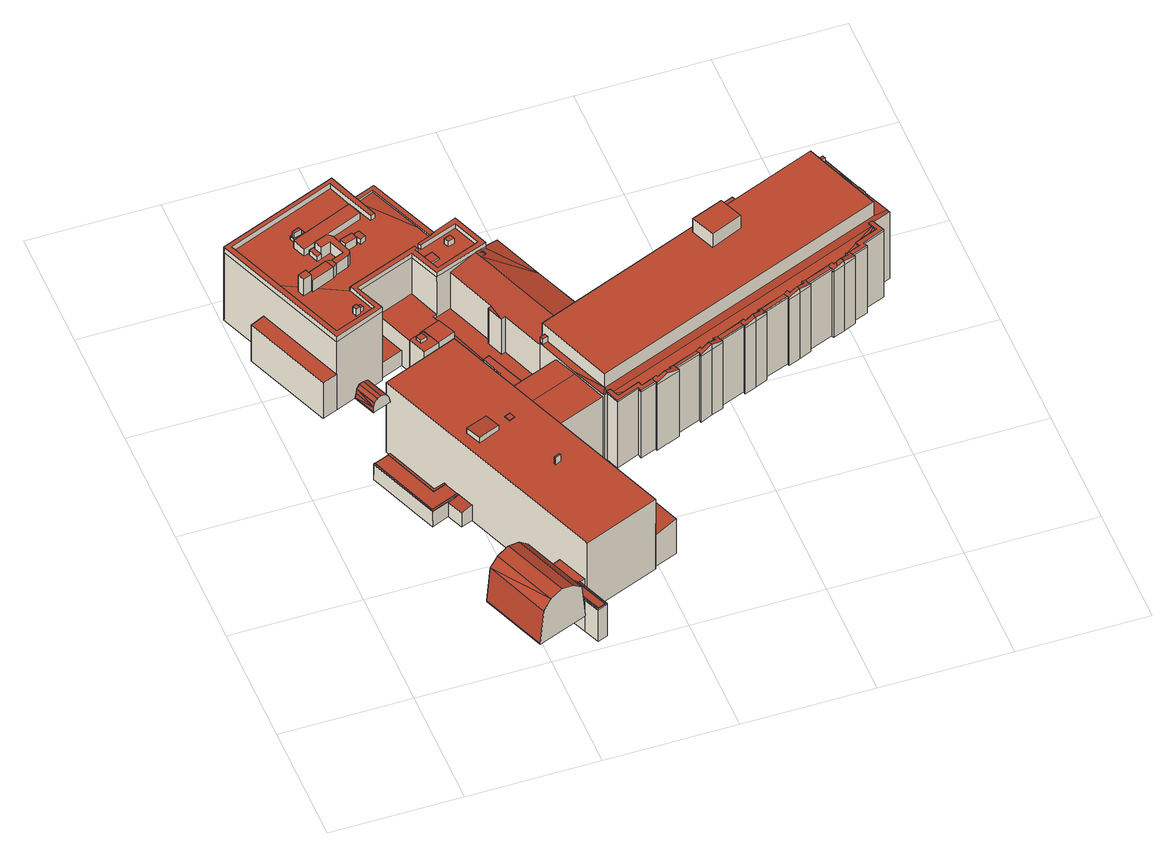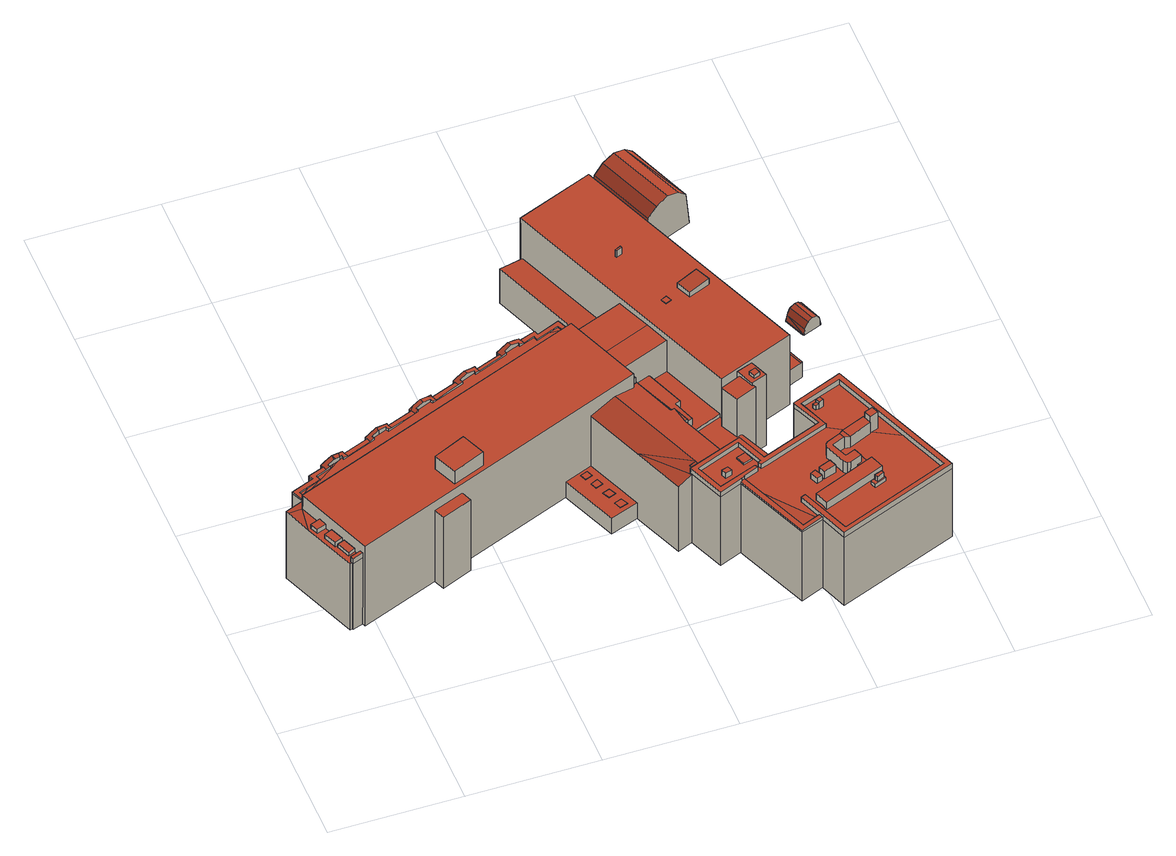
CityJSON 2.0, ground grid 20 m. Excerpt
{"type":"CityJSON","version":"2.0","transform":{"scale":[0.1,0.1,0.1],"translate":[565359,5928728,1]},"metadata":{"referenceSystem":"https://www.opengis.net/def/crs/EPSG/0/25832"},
"CityObjects":{
"building1":{"type":"Building","attributes":{"Grundfläche 2D":"2609.119607","Grundhöhe NN":"1.651"},"children":["building1-1","building1-2","building1-3","building1-4","building1-5","building1-6","building1-7","building1-8","building1-9","building1-10","building1-11","building1-12","building1-13","building1-14","building1-15","building1-16","building1-17","building1-18","building1-19","building1-20","building1-21","building1-22","building1-23","building1-24","building1-25","building1-26","building1-27","building1-28","building1-29","building1-30","building1-31","building1-32"],"geometry":[{"type":"Solid","lod":"3","boundaries":[[[[0,1,2,3]],[[4,5,6,7,8,9,10,11,12,13,14,15,16,17,18,19,20,21,22,23,24,25,26,27,28,29,30,31,32,33,34,35,36]],[[37,38,39,40,41,42,43,44]],[[45,46,47,48,49,50,51,52,53,54,55,56,57]],[[58,59,60,61,56,55,62,63,64]],[[65,59,58]],[[65,66,67,59]],[[68,69,70,71,72,67,66]],[[70,73,74,71]],[[75,76,77,74,73,78,79,80]],[[81,75,80,82,83,84,85,86]],[[84,87,88,85]],[[89,90,88,87,91,92,93]],[[94,95,96,97,98,89,93]],[[96,99,100,97]],[[101,102,103,100,99,104,105,106]],[[107,101,106,108,109,110,111,112]],[[110,113,114,111]],[[115,116,117,114,113,118,119,120]],[[121,122,123,115,120,124,125,126,127]],[[128,129,130,127,126,131,132,133,134,135,136,137,138,139,140]],[[141,98,97]],[[142,88,90]],[[143,144,145,146]],[[147,148,149,143]],[[149,150,151,144,143]],[[152,153,154,155,156,157,158,159,160,161,162,145,144,151]],[[163,155,154]],[[164,165,166,167,168,169,170,171,172,173,174,175,176,177]],[[178,179,180,181]],[[182,183,184,185]],[[186,187,188,189,190,191]],[[192,193,194,195,196,197]],[[198,199,200,201,202,203,204]],[[205,206,207,208,209,210,211,212,213,214,215,216,217,218,202,201,200,199,219,220,221,222,223,224,225,226,227,228,229],[230,231,232,233,234,235,236,237]],[[208,238,209]],[[239,240,241,242,243,244,245,246,247,248,249]],[[250,248,247]],[[251,252,253]],[[252,254,255,256,253]],[[257,250,247,253,256,258,259,260,261,262,263,264]],[[251,253,265,161,266,267,268,269]],[[270,254,252]],[[271,272,273]],[[261,260,272,271,274,275,276,277,278,279,280,281,282,283,284,285,286,287,288,289,290,291,292,293,294,295,296,297,298,299,300,301]],[[302,303,304]],[[301,300,305,306]],[[299,298,307,308,309,310]],[[302,308,307,303]],[[306,305,311]],[[312,313,314,315,316,317,318]],[[319,320,321,322],[323,324,325,326]],[[327,328,329,330,331,332]],[[328,333,334,329]],[[335,330,329]],[[336,337,338,339,340,341,342,343,344,345]],[[346,347,348,349]],[[348,350,351,349]],[[352,353,354,177,355]],[[356,357,358,359]],[[360,361,362,363]],[[364,365,366,367,368,369,370,371,372,373,374]],[[375,376,377,378,379,380,381]],[[382,383,384,385,386]],[[387,388,389,390,391,392,393,394,395,396,397,398,399]],[[400,401,402,403]],[[230,0,3,232,231]],[[236,1,0,230,237]],[[1,236,235,234,2]],[[232,3,2,234,233]],[[205,229,228,8,7,6]],[[228,227,9,8]],[[10,9,227,226]],[[226,225,11,10]],[[225,224,12,11]],[[224,223,13,12]],[[223,222,221,15,14,13]],[[15,221,220,219,199,16]],[[199,198,204,18,17,16]],[[204,203,19,18]],[[203,202,218,217,20,19]],[[21,20,217,216]],[[216,215,214,213,22,21]],[[211,23,22,213,212]],[[404,24,23,211,210,40,39,405]],[[404,406,25,24]],[[406,407,26,25]],[[407,408,27,26]],[[408,409,410,411,30,29,28,27]],[[412,31,30,411]],[[412,413,32,31]],[[414,33,32,413,152,151,150]],[[415,34,33,414]],[[34,415,416,37,44,35]],[[44,43,36,35]],[[43,42,207,206,5,4,36]],[[206,205,6,5]],[[209,238,41,40,210]],[[238,208,207,42,41]],[[38,37,416,417]],[[405,39,38,417]],[[263,262,50,49]],[[50,262,261,301,306,311,51]],[[300,299,52,51,311,305]],[[53,52,299,310]],[[310,309,54,53]],[[54,309,308,62,55]],[[308,302,304,64,63,62]],[[307,298,66,65,58,64,304,303]],[[68,66,298,297]],[[297,296,69,68]],[[70,69,296,295,78,73]],[[79,78,295,294]],[[294,293,80,79]],[[293,292,82,80]],[[83,82,292,291]],[[84,83,291,290,91,87]],[[290,289,92,91]],[[289,288,287,94,93,92]],[[95,94,287,286]],[[104,99,96,95,286,285]],[[105,104,285,284]],[[284,283,282,108,106,105]],[[109,108,282,281]],[[118,113,110,109,281,280]],[[280,279,119,118]],[[277,124,120,119,279,278]],[[125,124,277,276]],[[125,276,275,131,126]],[[275,274,132,131]],[[274,271,273,133,132]],[[273,272,260,259,136,135,134,133]],[[259,258,256,255,138,137,136]],[[255,254,418,419,420,128,140,139,138]],[[128,420,421,422,129]],[[422,423,130,129]],[[424,127,130,423]],[[424,425,121,127]],[[425,426,427,428,117,116,115,123,122,121]],[[428,429,114,117]],[[429,430,111,114]],[[430,431,112,111]],[[431,432,101,107,112]],[[432,433,103,102,101]],[[433,434,100,103]],[[434,435,97,100]],[[435,436,141,97]],[[141,436,437,89,98]],[[437,438,142,90,89]],[[438,439,88,142]],[[439,440,85,88]],[[440,441,86,85]],[[441,442,75,81,86]],[[75,442,443,77,76]],[[443,444,74,77]],[[444,445,71,74]],[[445,446,72,71]],[[446,447,59,67,72]],[[447,448,61,60,59]],[[448,449,56,61]],[[450,57,56,449]],[[450,451,452,46,45,57]],[[452,453,47,46]],[[453,454,264,263,49,48,47]],[[326,325,183,182]],[[325,324,184,183]],[[185,184,324,323]],[[323,326,182,185]],[[339,338,190,189]],[[338,337,191,190]],[[337,336,186,191]],[[188,187,341,340]],[[340,339,189,188]],[[176,175,455,456]],[[177,176,456,457,355]],[[168,167,458,459]],[[169,168,459,460]],[[461,462,463,455,175,174,173,172,171,170,169,460,464]],[[327,332,465,466]],[[328,327,466,467]],[[333,328,467,468]],[[329,334,469,470,471,472]],[[473,335,329,472,471,470,474,475]],[[476,330,335,473,475,474,477,478]],[[331,479,480,481,465,332]],[[479,331,330,476,478,477,481,480]],[[479,331,479,480,481,480]],[[342,341,187,186,336,345,347,346,388,387]],[[482,351,350,363,362,483]],[[193,192,484,485]],[[360,363,350,348,347,345,344,374,373,194,193,485,486]],[[194,373,487,488,195]],[[167,166,165,164,354,353,489,469,334,333,468,490,484,192,197,196,195,488,458]],[[164,177,354]],[[352,355,457,491]],[[353,352,491,489]],[[359,358,492,493]],[[356,359,493,494]],[[357,356,494,495]],[[361,360,486,496]],[[362,361,496,483]],[[407,357,495,497,408]],[[384,411,410,409,408,497,498,386,385]],[[368,367,412,411,384,383]],[[412,367,366,413]],[[395,153,152,413,366,396]],[[149,414,150]],[[499,415,414,149,148,500]],[[416,415,499,501]],[[417,416,501,502]],[[405,417,502,503]],[[404,405,503,504]],[[406,404,504,505]],[[357,407,406,505,492,358]],[[161,160,266]],[[266,160,159,267]],[[267,159,158,268]],[[388,346,349,351,482,506,270,252,251,269,268,158,389]],[[254,270,506,507]],[[508,420,419,418,254,507,509]],[[422,421,420,508,510]],[[511,423,422,510]],[[424,423,511,512]],[[425,424,512,513]],[[514,515,428,427,426,425,513,516]],[[429,428,515,517]],[[430,429,517,518]],[[431,430,518,519]],[[432,431,519,520]],[[433,432,520,521]],[[434,433,521,522]],[[435,434,522,523]],[[436,435,523,524]],[[437,436,524,525]],[[438,437,525,526]],[[439,438,526,527]],[[440,439,527,528]],[[441,440,528,529]],[[442,441,529,530]],[[443,442,530,531]],[[444,443,531,532]],[[445,444,532,533]],[[446,445,533,534]],[[447,446,534,535]],[[448,447,535,536]],[[449,448,536,537]],[[450,449,537,538]],[[539,452,451,450,538,540]],[[453,452,539,541]],[[264,454,453,541,542]],[[257,264,542,543]],[[249,248,250,257,543,544]],[[239,249,544,545]],[[240,239,545,546]],[[241,240,546,547]],[[548,147,143,146,178,181,549]],[[148,147,548,500]],[[153,395,394,154]],[[154,394,393,163]],[[163,393,392,155]],[[155,392,391,156]],[[157,156,391,390]],[[389,158,157,390]],[[550,369,368,383,382,551]],[[373,372,552,487]],[[364,398,397,365]],[[365,397,396,366]],[[371,377,376,553,552,372]],[[377,371,370,378]],[[554,379,378,370,369,550]],[[380,379,554,555]],[[556,318,317,316,557,558]],[[312,318,556,559]],[[375,381,314,313,312,559,553,376]],[[557,316,315,314,381,380,555]],[[180,179,560,561]],[[181,180,561,549]],[[265,253,320,319,162,161]],[[320,253,247,321]],[[245,244,243,242,241,547,562,322,321,247,246]],[[400,403,563,560,179,178,146,145,162,319,322,562,564]],[[382,386,498,551]],[[342,387,399,343]],[[364,374,344,343,399,398]],[[401,400,564,565]],[[402,401,565,566]],[[403,402,566,563]],[[537,536,535,534,533,532,531,530,529,528,527,526,525,524,523,522,521,520,519,518,517,515,514,516,513,512,511,510,508,509,507,506,482,483,496,486,485,484,490,468,467,466,465,481,477,474,470,469,489,491,457,456,455,463,462,461,464,460,459,458,488,487,552,553,559,556,558,557,555,554,550,551,498,497,495,494,493,492,505,504,503,502,501,499,500,548,549,561,560,563,566,565,564,562,547,546,545,544,543,542,541,539,540,538]]]],"semantics":{"surfaces":[{"type":"RoofSurface"},{"type":"WallSurface"},{"type":"GroundSurface"}],"values":[[0,0,0,0,0,0,0,0,0,0,0,0,0,0,0,0,0,0,0,0,0,0,0,0,0,0,0,0,0,0,0,0,0,0,0,0,0,0,0,0,0,0,0,0,0,0,0,0,0,0,0,0,0,0,0,0,0,0,0,0,0,0,0,0,0,0,1,1,1,1,1,1,1,1,1,1,1,1,1,1,1,1,1,1,1,1,1,1,1,1,1,1,1,1,1,1,1,1,1,1,1,1,1,1,1,1,1,1,1,1,1,1,1,1,1,1,1,1,1,1,1,1,1,1,1,1,1,1,1,1,1,1,1,1,1,1,1,1,1,1,1,1,1,1,1,1,1,1,1,1,1,1,1,1,1,1,1,1,1,1,1,1,1,1,1,1,1,1,1,1,1,1,1,1,1,1,1,1,1,1,1,1,1,1,1,1,1,1,1,1,1,1,1,1,1,1,1,1,1,1,1,1,1,1,1,1,1,1,1,1,1,1,1,1,1,1,1,1,1,1,1,1,1,1,1,1,1,1,1,1,1,1,1,1,1,1,1,1,1,1,1,1,1,1,1,1,1,1,1,1,1,1,1,1,1,1,1,1,1,1,1,1,1,1,1,1,1,1,1,1,1,1,1,1,1,1,1,1,1,1,1,1,1,1,1,1,1,2]]}}]},
"building1-1":{"type":"BuildingInstallation","parents":["building1"],"geometry":[{"type":"MultiSurface","lod":"3","boundaries":[[[567,568,569,570]],[[570,569,571,572]],[[567,570,572,573]],[[568,567,573,574]],[[569,568,574,571]]],"semantics":{"surfaces":[{"type":"RoofSurface"},{"type":"WallSurface"}],"values":[0,1,1,1,1]}}]},
"building1-2":{"type":"BuildingInstallation","parents":["building1"],"geometry":[{"type":"MultiSurface","lod":"3","boundaries":[[[575,576,577,578]],[[579,576,575,580]],[[579,581,577,576]],[[581,582,578,577]],[[580,575,578,582]]],"semantics":{"surfaces":[{"type":"RoofSurface"},{"type":"WallSurface"}],"values":[0,1,1,1,1]}}]},
"building1-3":{"type":"BuildingInstallation","parents":["building1"],"geometry":[{"type":"MultiSurface","lod":"3","boundaries":[[[583,584,585,586]],[[587,588,586,585]],[[583,586,588,589]],[[589,590,584,583]],[[585,584,590,587]]],"semantics":{"surfaces":[{"type":"RoofSurface"},{"type":"WallSurface"}],"values":[0,1,1,1,1]}}]},
"building1-4":{"type":"BuildingInstallation","parents":["building1"],"geometry":[{"type":"MultiSurface","lod":"3","boundaries":[[[591,592,593,594]],[[595,596,594,593]],[[596,597,591,594]],[[597,598,592,591]]],"semantics":{"surfaces":[{"type":"RoofSurface"},{"type":"WallSurface"}],"values":[0,1,1,1]}}]},
"building1-5":{"type":"BuildingInstallation","parents":["building1"],"geometry":[{"type":"MultiSurface","lod":"3","boundaries":[[[599,600,601,602,603]],[[604,605,600,599]],[[605,606,601,600]],[[607,602,601,606]],[[607,608,604,599,603,602]]],"semantics":{"surfaces":[{"type":"RoofSurface"},{"type":"WallSurface"}],"values":[0,1,1,1,1]}}]},
"building1-6":{"type":"BuildingInstallation","parents":["building1"],"geometry":[{"type":"MultiSurface","lod":"3","boundaries":[[[609,610,611,612]],[[613,614,609,612]],[[615,616,611,610]]],"semantics":{"surfaces":[{"type":"RoofSurface"},{"type":"WallSurface"}],"values":[0,1,1]}}]},
"building1-7":{"type":"BuildingInstallation","parents":["building1"],"geometry":[{"type":"MultiSurface","lod":"3","boundaries":[[[617,618,619,620,621,622]],[[623,624,620,619]],[[595,593,592,598,625,617,622,621,620,624]],[[625,626,618,617]],[[626,623,619,618]]],"semantics":{"surfaces":[{"type":"RoofSurface"},{"type":"WallSurface"}],"values":[0,1,1,1,1]}}]},
"building1-8":{"type":"BuildingInstallation","parents":["building1"],"geometry":[{"type":"MultiSurface","lod":"3","boundaries":[[[627,628,629,630,631],[573,572,571,574]],[[632,633,630,629]],[[633,634,631,630]],[[634,635,627,631]],[[635,636,632,629,628,627]]],"semantics":{"surfaces":[{"type":"RoofSurface"},{"type":"WallSurface"}],"values":[0,1,1,1,1]}}]},
"building1-9":{"type":"BuildingInstallation","parents":["building1"],"geometry":[{"type":"MultiSurface","lod":"3","boundaries":[[[637,638,639,640]],[[641,642,640,639]],[[637,640,642,643]],[[638,637,643,644]],[[644,641,639,638]]],"semantics":{"surfaces":[{"type":"RoofSurface"},{"type":"WallSurface"}],"values":[0,1,1,1,1]}}]},
"building1-10":{"type":"BuildingInstallation","parents":["building1"],"geometry":[{"type":"MultiSurface","lod":"3","boundaries":[[[645,646,647,648,649,650,651]],[[652,653,654,651,650,649]],[[654,655,645,651]],[[655,656,646,645]],[[656,657,647,646]]],"semantics":{"surfaces":[{"type":"RoofSurface"},{"type":"WallSurface"}],"values":[0,1,1,1,1]}}]},
"building1-11":{"type":"BuildingInstallation","parents":["building1"],"geometry":[{"type":"MultiSurface","lod":"3","boundaries":[[[658,659,660,661,662,663,664,665,666,610,609,667]],[[668,665,664,647,657]],[[668,669,666,665]],[[669,615,610,666]],[[614,670,667,609]],[[670,671,658,667]],[[671,672,659,658]],[[672,673,660,659]],[[673,674,661,660]],[[674,675,662,661]],[[662,675,652,649,648,663]],[[648,647,664,663]]],"semantics":{"surfaces":[{"type":"RoofSurface"},{"type":"WallSurface"}],"values":[0,1,1,1,1,1,1,1,1,1,1,1]}}]},
"building1-12":{"type":"BuildingInstallation","parents":["building1"],"geometry":[{"type":"MultiSurface","lod":"3","boundaries":[[[676,677,678,679,680]],[[161,266,677,676]],[[266,267,681,679,678,677]],[[265,680,679,681]],[[680,265,161,676]]],"semantics":{"surfaces":[{"type":"RoofSurface"},{"type":"WallSurface"}],"values":[0,1,1,1,1]}}]},
"building1-13":{"type":"BuildingInstallation","parents":["building1"],"geometry":[{"type":"MultiSurface","lod":"3","boundaries":[[[682,683,684,685]],[[245,246,685,684]],[[246,686,682,685]],[[682,686,687,683]],[[687,245,684,683]]],"semantics":{"surfaces":[{"type":"RoofSurface"},{"type":"WallSurface"}],"values":[0,1,1,1,1]}}]},
"building1-14":{"type":"BuildingInstallation","parents":["building1"],"geometry":[{"type":"MultiSurface","lod":"3","boundaries":[[[688,689,690,691]],[[241,242,689,688]],[[690,689,242,692]],[[692,239,240,691,690]],[[240,241,688,691]]],"semantics":{"surfaces":[{"type":"RoofSurface"},{"type":"WallSurface"}],"values":[0,1,1,1,1]}}]},
"building1-15":{"type":"BuildingInstallation","parents":["building1"],"geometry":[{"type":"MultiSurface","lod":"3","boundaries":[[[693,694,695,696]],[[243,244,696,695]],[[244,697,693,696]],[[694,693,697,698]],[[698,243,695,694]]],"semantics":{"surfaces":[{"type":"RoofSurface"},{"type":"WallSurface"}],"values":[0,1,1,1,1]}}]},
"building1-16":{"type":"BuildingInstallation","parents":["building1"],"geometry":[{"type":"MultiSurface","lod":"3","boundaries":[[[699,700,701,702]],[[702,701,703,704]],[[699,702,704,705]],[[705,706,700,699]],[[701,700,706,703]]],"semantics":{"surfaces":[{"type":"RoofSurface"},{"type":"WallSurface"}],"values":[0,1,1,1,1]}}]},
"building1-17":{"type":"BuildingInstallation","parents":["building1"],"geometry":[{"type":"MultiSurface","lod":"3","boundaries":[[[707,708,709,710]],[[711,712,710,709,713]],[[710,712,707]],[[713,709,708]]],"semantics":{"surfaces":[{"type":"RoofSurface"},{"type":"WallSurface"}],"values":[0,1,1,1]}}]},
"building1-18":{"type":"BuildingInstallation","parents":["building1"],"geometry":[{"type":"MultiSurface","lod":"3","boundaries":[[[714,354,715,716,717,718]],[[175,176,714,718]],[[176,177,164,354,714]],[[165,715,354,164]],[[165,719,716,715]],[[717,716,719,174]],[[174,175,718,717]]],"semantics":{"surfaces":[{"type":"RoofSurface"},{"type":"WallSurface"}],"values":[0,1,1,1,1,1,1]}}]},
"building1-19":{"type":"BuildingInstallation","parents":["building1"],"geometry":[{"type":"MultiSurface","lod":"3","boundaries":[[[720,721,722,723,724,725,726]],[[168,169,724,723]],[[167,722,721,166]],[[167,168,723,722]],[[169,170,171,726,725,724]],[[720,726,171,727]],[[721,720,727,166]]],"semantics":{"surfaces":[{"type":"RoofSurface"},{"type":"WallSurface"}],"values":[0,1,1,1,1,1,1]}}]},
"building1-20":{"type":"BuildingInstallation","parents":["building1"],"geometry":[{"type":"MultiSurface","lod":"3","boundaries":[[[728,729,730,731]],[[731,730,732,733]],[[733,734,728,731]],[[734,735,729,728]],[[730,729,735,732]]],"semantics":{"surfaces":[{"type":"RoofSurface"},{"type":"WallSurface"}],"values":[0,1,1,1,1]}}]},
"building1-21":{"type":"BuildingInstallation","parents":["building1"],"geometry":[{"type":"MultiSurface","lod":"3","boundaries":[[[736,737,738,739]],[[736,740,741,737]],[[741,742,738,737]],[[739,738,742,743]],[[743,740,736,739]]],"semantics":{"surfaces":[{"type":"RoofSurface"},{"type":"WallSurface"}],"values":[0,1,1,1,1]}}]},
"building1-22":{"type":"BuildingInstallation","parents":["building1"],"geometry":[{"type":"MultiSurface","lod":"3","boundaries":[[[744,745,746,747]],[[745,744,748,749]],[[750,748,744,747]],[[747,746,751,750]],[[749,751,746,745]]],"semantics":{"surfaces":[{"type":"RoofSurface"},{"type":"WallSurface"}],"values":[0,1,1,1,1]}}]},
"building1-23":{"type":"BuildingInstallation","parents":["building1"],"geometry":[{"type":"MultiSurface","lod":"3","boundaries":[[[752,753,754,755]],[[756,757,753,752]],[[758,759,755,754]],[[752,755,759,756]],[[754,753,757,758]]],"semantics":{"surfaces":[{"type":"RoofSurface"},{"type":"WallSurface"}],"values":[0,1,1,1,1]}}]},
"building1-24":{"type":"BuildingInstallation","parents":["building1"],"geometry":[{"type":"MultiSurface","lod":"3","boundaries":[[[760,761,762,763]],[[763,762,764,765]],[[766,764,762,761]],[[765,767,760,763]],[[761,760,767,766]]],"semantics":{"surfaces":[{"type":"RoofSurface"},{"type":"WallSurface"}],"values":[0,1,1,1,1]}}]},
"building1-25":{"type":"BuildingInstallation","parents":["building1"],"geometry":[{"type":"MultiSurface","lod":"3","boundaries":[[[768,769,770,771,772,773,774,775,776,777,778]],[[332,327,769,768]],[[327,328,770,769]],[[328,779,771,770]],[[779,780,781,773,772,771]],[[781,782,774,773]],[[783,776,775,774,782,784]],[[783,330,777,776]],[[778,777,330,331]],[[331,332,768,778]]],"semantics":{"surfaces":[{"type":"RoofSurface"},{"type":"WallSurface"}],"values":[0,1,1,1,1,1,1,1,1,1]}}]},
"building1-26":{"type":"BuildingInstallation","parents":["building1"],"geometry":[{"type":"MultiSurface","lod":"3","boundaries":[[[785,786,787,788]],[[788,787,789,790]],[[790,791,785,788]],[[786,785,791,792]],[[792,789,787,786]]],"semantics":{"surfaces":[{"type":"RoofSurface"},{"type":"WallSurface"}],"values":[0,1,1,1,1]}}]},
"building1-27":{"type":"BuildingInstallation","parents":["building1"],"geometry":[{"type":"MultiSurface","lod":"3","boundaries":[[[793,794,795,796]],[[796,795,797,798]],[[798,799,793,796]],[[794,793,799,800]],[[800,797,795,794]]],"semantics":{"surfaces":[{"type":"RoofSurface"},{"type":"WallSurface"}],"values":[0,1,1,1,1]}}]},
"building1-28":{"type":"BuildingInstallation","parents":["building1"],"geometry":[{"type":"MultiSurface","lod":"3","boundaries":[[[801,802,803,804]],[[804,803,805,806]],[[801,804,806,807]],[[802,801,807,808]],[[808,805,803,802]]],"semantics":{"surfaces":[{"type":"RoofSurface"},{"type":"WallSurface"}],"values":[0,1,1,1,1]}}]},
"building1-29":{"type":"BuildingInstallation","parents":["building1"],"geometry":[{"type":"MultiSurface","lod":"3","boundaries":[[[809,810,811,812]],[[810,809,813,814,201,815]],[[815,816,811,810]],[[817,818,812,811,816]],[[818,813,809,812]]],"semantics":{"surfaces":[{"type":"RoofSurface"},{"type":"WallSurface"}],"values":[0,1,1,1,1]}}]},
"building1-30":{"type":"BuildingInstallation","parents":["building1"],"geometry":[{"type":"MultiSurface","lod":"3","boundaries":[[[813,818,819,612,611,820]],[[817,821,819,818]],[[613,612,819,821,200]],[[616,822,820,611]],[[822,814,813,820]]],"semantics":{"surfaces":[{"type":"RoofSurface"},{"type":"WallSurface"}],"values":[0,1,1,1,1]}}]},
"building1-31":{"type":"BuildingInstallation","parents":["building1"],"geometry":[{"type":"MultiSurface","lod":"3","boundaries":[[[823,824,825]],[[826,827,824,823]],[[828,829,830,824,827]],[[831,829,828,832]],[[833,831,832,834]],[[835,833,834,836]],[[835,836,837]],[[838,836,839]],[[837,836,838]],[[838,839,840]],[[840,841,838]],[[838,841,842]],[[843,844,845,846,825,824,830,829,831,833,835,837,838,842,847]],[[848,826,823,825,846,849]],[[850,839,836,834,832,828,827,826,848,851]],[[840,839,850,852]],[[842,841,840,852]],[[848,849,846,845,844,843,847,842,852,850,851]]],"semantics":{"surfaces":[{"type":"RoofSurface"},{"type":"WallSurface"},{"type":"OuterCeilingSurface"}],"values":[0,0,0,0,0,0,0,0,0,0,0,1,1,1,1,1,1,2]}}]},
"building1-32":{"type":"BuildingInstallation","parents":["building1"],"geometry":[{"type":"MultiSurface","lod":"3","boundaries":[[[853,854,855,856]],[[854,853,857]],[[858,859,857,860]],[[854,857,859]],[[861,858,860,862]],[[863,861,862,864]],[[476,473,472,865,863,864,479]],[[856,855,866,867]],[[479,864,862,860,857,853,856,867,480]],[[479,480,478,476]],[[476,478,475,473]],[[865,472,473,475,471,868]],[[855,854,859,858,861,863,865,868,866]],[[480,867,866,868,471,475,478]]],"semantics":{"surfaces":[{"type":"RoofSurface"},{"type":"WallSurface"},{"type":"OuterCeilingSurface"}],"values":[0,0,0,0,0,0,0,1,1,1,1,1,1,2]}}]}
},
"vertices":[
[97,740,154],[105,719,154],[200,758,154],[192,779,154],[279,690,150],[279,689,150],[256,680,150],[258,676,150],[259,675,150],[316,697,150],[333,654,150],[265,627,150],[248,669,150],[252,671,150],[252,672,150],[250,677,150],[140,634,150],[141,634,150],[159,587,150],[94,562,150],[15,761,150],[183,828,150],[213,751,150],[220,754,150],[188,837,150],[5,765,150],[90,551,150],[168,582,150],[167,586,150],[165,589,150],[149,629,150],[241,665,150],[260,618,150],[343,650,150],[320,708,150],[284,693,150],[285,692,150],[286,694,145],[239,809,145],[204,795,145],[207,789,145],[234,800,145],[279,690,145],[285,692,145],[284,693,145],[830,480,139],[830,481,139],[865,495,139],[857,514,139],[856,516,139],[850,514,139],[856,499,139],[821,485,139],[824,478,139],[823,478,139],[807,471,139],[809,465,139],[833,474,139],[792,461,143],[792,453,144],[805,458,141],[811,461,139],[800,469,141],[802,466,141],[802,465,141],[790,460,144],[782,457,142],[781,449,141],[778,455,141],[777,459,141],[770,457,139],[773,450,139],[774,446,139],[732,442,139],[734,435,139],[717,424,144],[729,429,141],[736,432,139],[725,439,141],[727,435,141],[715,430,144],[705,420,141],[703,425,141],[701,430,141],[695,427,139],[698,421,139],[699,417,139],[656,412,139],[659,406,139],[642,394,144],[654,399,141],[650,409,141],[652,406,141],[640,401,144],[628,396,141],[626,400,141],[620,398,139],[623,391,139],[631,390,141],[582,382,139],[584,376,139],[567,365,145],[579,369,141],[586,372,139],[575,380,141],[577,376,141],[565,371,145],[556,360,141],[553,366,141],[552,370,141],[545,367,139],[548,362,139],[549,357,139],[507,352,139],[509,347,139],[493,335,145],[504,339,141],[511,342,139],[500,349,141],[501,346,141],[490,341,145],[474,328,139],[481,330,141],[492,335,145],[478,337,141],[477,340,141],[470,338,139],[473,331,139],[412,315,139],[447,329,139],[449,322,139],[453,331,139],[451,338,139],[416,324,139],[413,331,139],[412,335,139],[410,339,139],[405,337,139],[403,337,139],[404,335,139],[409,322,139],[624,387,139],[661,402,139],[396,584,134],[330,633,143],[390,480,143],[431,496,135],[365,663,134],[342,653,139],[343,650,139],[328,645,142],[326,643,143],[322,642,142],[283,627,134],[314,548,134],[319,520,133],[325,523,134],[351,455,134],[351,456,134],[353,456,135],[352,459,135],[360,462,136],[358,467,136],[309,546,133],[181,315,36],[180,318,36],[171,340,36],[170,343,36],[153,337,36],[120,421,36],[118,421,36],[117,420,36],[105,415,36],[99,413,36],[94,411,36],[92,410,36],[136,297,36],[172,311,36],[431,496,37],[474,513,37],[439,600,37],[396,584,37],[675,543,188],[660,579,188],[611,559,189],[626,522,189],[313,405,84],[333,413,84],[295,506,84],[286,502,84],[298,468,84],[290,465,84],[278,71,143],[394,117,143],[242,499,143],[126,453,143],[276,76,143],[277,74,143],[141,634,142],[140,634,142],[101,655,141],[84,663,141],[46,683,140],[94,562,140],[159,587,142],[256,680,142],[279,689,142],[279,690,142],[269,715,142],[209,790,140],[207,789,140],[220,754,141],[216,752,141],[213,751,141],[200,784,140],[197,791,140],[183,828,140],[15,761,140],[42,693,140],[153,639,142],[239,673,142],[250,677,142],[252,672,142],[252,671,142],[248,669,142],[265,627,142],[333,654,142],[316,697,142],[259,675,142],[258,676,142],[97,740,140],[152,763,140],[192,779,140],[195,769,141],[200,758,141],[190,754,141],[105,719,141],[101,730,140],[234,800,142],[834,647,136],[833,649,136],[817,643,136],[819,638,136],[823,628,136],[831,608,136],[845,573,136],[849,560,136],[862,527,136],[868,568,136],[837,648,136],[883,530,137],[377,389,136],[398,336,137],[405,347,136],[404,335,137],[403,337,137],[404,337,137],[885,525,137],[405,337,137],[410,339,137],[412,335,137],[852,508,137],[850,514,137],[856,516,137],[857,514,137],[362,456,136],[352,459,136],[353,456,136],[351,456,136],[363,425,136],[400,333,137],[431,330,137],[413,331,137],[416,324,137],[451,338,137],[453,331,137],[477,340,137],[478,337,136],[490,341,136],[501,346,136],[500,349,137],[552,370,137],[553,366,136],[565,371,136],[577,376,136],[575,380,137],[626,400,137],[628,396,136],[640,401,136],[652,406,136],[650,409,137],[701,430,137],[703,425,136],[715,430,136],[727,435,136],[725,439,137],[777,459,137],[778,455,136],[782,457,136],[821,485,137],[822,485,137],[852,507,137],[802,466,136],[792,461,136],[802,465,136],[841,493,137],[853,505,137],[790,460,136],[800,469,137],[823,478,136],[824,478,136],[856,499,137],[218,496,146],[207,523,146],[206,524,146],[205,523,146],[183,515,146],[193,490,146],[194,487,146],[358,467,163],[405,347,163],[862,527,163],[815,648,163],[626,522,163],[611,559,163],[660,579,163],[675,543,163],[288,20,69],[267,72,69],[231,112,68],[251,66,68],[263,38,68],[273,14,68],[276,76,69],[257,123,68],[250,65,68],[313,405,71],[290,465,71],[298,468,71],[286,502,71],[295,506,71],[333,413,71],[338,415,71],[298,517,71],[243,495,71],[283,394,71],[363,425,131],[283,394,131],[298,358,132],[377,389,132],[319,305,131],[398,336,131],[173,283,35],[191,290,37],[181,315,37],[163,308,35],[67,542,77],[90,551,77],[35,689,77],[13,679,77],[392,120,66],[431,135,74],[359,321,74],[319,305,66],[293,515,65],[254,615,69],[260,618,69],[241,665,71],[185,643,71],[227,538,67],[235,541,67],[247,513,66],[238,509,66],[242,499,65],[243,495,65],[207,523,141],[216,500,141],[247,513,141],[235,541,141],[203,528,141],[205,523,141],[206,524,141],[203,600,36],[185,643,36],[149,629,36],[165,589,36],[167,586,36],[338,415,64],[363,425,64],[351,456,64],[351,455,64],[325,523,64],[319,520,64],[309,546,64],[314,548,64],[283,627,64],[260,618,64],[254,615,64],[293,515,64],[298,517,64],[697,601,146],[690,618,146],[644,599,146],[650,583,146],[188,837,140],[204,795,140],[5,765,140],[90,551,140],[168,582,142],[167,586,142],[165,589,142],[149,629,142],[241,665,142],[260,618,142],[343,650,142],[320,708,142],[286,694,142],[239,809,142],[405,332,137],[409,322,137],[412,315,136],[418,318,136],[447,329,137],[449,322,136],[473,331,136],[474,328,136],[492,335,136],[493,335,136],[511,342,136],[509,347,136],[548,362,136],[549,357,136],[567,365,136],[586,372,136],[584,376,136],[623,391,136],[624,387,136],[642,394,136],[661,402,136],[659,406,136],[698,421,136],[699,417,136],[717,424,136],[736,432,136],[734,435,136],[773,450,136],[774,446,136],[792,453,136],[811,461,136],[809,465,136],[833,474,136],[830,480,136],[830,481,136],[865,495,136],[858,511,137],[92,410,7],[136,297,7],[163,308,7],[170,343,7],[153,337,7],[120,421,7],[105,415,7],[99,413,7],[94,411,7],[118,421,7],[273,14,7],[288,20,7],[267,72,7],[276,76,7],[257,123,7],[231,112,7],[231,112,38],[231,112,61],[250,65,56],[250,65,7],[250,65,38],[251,66,43],[251,66,7],[251,66,38],[263,38,40],[263,38,38],[263,38,7],[398,336,7],[359,321,7],[278,71,7],[394,117,7],[392,120,7],[242,499,7],[126,453,7],[191,290,7],[277,74,7],[173,283,7],[35,689,7],[13,679,7],[67,542,7],[90,551,7],[431,135,7],[168,582,7],[167,586,7],[320,708,7],[342,653,7],[286,694,7],[239,809,7],[204,795,7],[188,837,7],[5,765,7],[400,333,7],[404,335,7],[412,315,7],[409,322,7],[447,329,7],[449,322,7],[473,331,7],[474,328,7],[493,335,7],[511,342,7],[492,335,7],[509,347,7],[548,362,7],[549,357,7],[567,365,7],[586,372,7],[584,376,7],[623,391,7],[624,387,7],[642,394,7],[661,402,7],[659,406,7],[698,421,7],[699,417,7],[717,424,7],[736,432,7],[734,435,7],[773,450,7],[774,446,7],[792,453,7],[811,461,7],[809,465,7],[833,474,7],[830,481,7],[830,480,7],[865,495,7],[857,514,7],[885,525,7],[837,648,7],[834,647,7],[833,649,7],[817,643,7],[365,663,7],[396,584,7],[227,538,7],[203,600,7],[238,509,7],[216,500,7],[203,528,7],[205,523,7],[194,487,7],[183,515,7],[193,490,7],[218,496,7],[474,513,7],[439,600,7],[815,648,7],[650,583,7],[697,601,7],[690,618,7],[644,599,7],
[113,754,156],[111,759,156],[100,754,156],[102,750,156],[100,754,147],[102,750,147],[113,754,147],[111,759,147],
[179,714,156],[176,724,156],[157,718,156],[161,707,156],[176,724,141],[179,714,141],[157,718,141],[161,707,141],
[305,670,152],[302,678,152],[292,674,152],[295,667,152],[292,674,142],[295,667,142],[305,670,142],[302,678,142],
[142,598,150],[136,596,150],[138,591,150],[144,593,150],[138,591,141],[144,593,142],[142,598,142],[136,596,141],
[185,713,151],[193,717,151],[188,729,151],[179,726,151],[180,723,151],[185,713,141],[193,717,141],[188,729,141],[179,726,141],[180,723,141],
[133,670,163],[130,679,163],[122,680,163],[128,666,163],[128,666,141],[133,670,141],[130,679,141],[122,680,141],
[136,597,154],[129,594,154],[132,587,154],[139,590,154],[138,591,154],[136,596,154],[132,587,141],[139,590,141],[136,597,141],[129,594,141],
[101,748,147],[103,748,147],[119,755,147],[116,763,147],[98,756,147],[119,755,140],[116,763,140],[98,756,140],[101,748,140],[103,748,140],
[261,643,145],[275,648,145],[270,662,145],[256,657,145],[270,662,142],[256,657,142],[261,643,142],[275,648,142],
[112,719,150],[118,703,150],[125,706,150],[120,719,150],[127,722,150],[126,722,150],[126,724,150],[127,722,141],[126,722,141],[126,724,141],[112,719,141],[118,703,141],[125,706,141],
[157,682,163],[159,688,163],[147,721,163],[143,725,163],[138,726,163],[120,719,163],[125,706,163],[140,712,163],[150,687,163],[154,679,163],[140,712,141],[150,687,141],[154,679,141],[157,682,141],[159,688,141],[147,721,141],[143,725,141],[138,726,141],
[360,462,146],[352,459,146],[353,456,146],[354,453,146],[362,456,146],[354,453,136],
[864,566,144],[859,578,144],[845,573,144],[849,560,144],[864,566,136],[859,578,136],
[817,643,146],[819,638,146],[835,644,146],[833,649,146],[835,644,136],
[842,612,142],[834,633,142],[823,628,142],[831,608,142],[842,612,136],[834,633,136],
[845,610,144],[833,605,144],[841,585,144],[853,590,144],[841,585,136],[853,590,136],[845,610,136],[833,605,136],
[329,641,142],[331,634,142],[339,637,141],[337,644,141],[337,643,140],[337,644,140],[339,637,140],
[136,297,37],[180,318,37],[137,301,37],[94,411,37],[92,410,37],[137,301,36],
[151,332,37],[171,340,37],[170,343,37],[153,337,37],[120,421,37],[118,421,37],[117,420,37],[151,332,36],
[205,507,152],[201,516,152],[192,513,152],[195,503,152],[192,513,146],[195,503,146],[205,507,146],[201,516,146],
[440,505,38],[451,509,38],[447,519,38],[436,515,38],[440,505,37],[451,509,37],[447,519,37],[436,515,37],
[423,547,38],[434,551,38],[429,562,38],[418,558,38],[423,547,37],[434,551,37],[418,558,37],[429,562,37],
[443,529,38],[439,539,38],[428,535,38],[432,524,38],[443,529,37],[439,539,37],[428,535,37],[432,524,37],
[421,585,38],[409,581,38],[414,570,38],[425,574,38],[414,570,37],[425,574,37],[409,581,37],[421,585,37],
[273,14,71],[288,20,71],[267,72,71],[265,72,71],[286,22,71],[286,21,71],[274,16,71],[265,36,71],[253,67,71],[251,66,71],[263,38,71],[265,72,69],[286,22,69],[286,21,69],[274,16,68],[253,67,68],[265,36,68],
[297,233,156],[288,229,156],[289,226,156],[298,230,156],[289,226,143],[298,230,143],[297,233,143],[288,229,143],
[268,330,144],[264,339,144],[255,335,144],[259,326,144],[255,335,143],[259,326,143],[268,330,143],[264,339,143],
[239,315,152],[229,338,152],[196,324,154],[206,301,154],[196,324,143],[206,301,143],[239,315,143],[229,338,143],
[87,664,173],[74,659,173],[78,648,173],[91,653,173],[87,664,163],[87,664,141],[74,659,141],[78,648,141],[91,653,141],[91,653,163],
[92,651,163],[87,665,163],[92,651,141],[87,665,141],
[107,453,139],[118,421,148],[120,421,139],[106,455,139],[105,454,148],[99,452,158],[113,418,158],[117,420,151],[105,415,161],[92,449,161],[99,413,160],[85,447,160],[94,411,155],[80,445,154],[94,411,154],[92,410,148],[79,444,148],[78,444,139],[92,410,139],[92,410,137],[99,413,137],[117,420,137],[118,421,137],[120,421,137],[94,411,137],[106,455,137],[107,453,137],[79,444,137],[105,454,137],[78,444,137],
[192,10,99],[152,113,99],[146,110,40],[186,8,40],[205,16,113],[183,125,119],[165,118,113],[224,23,119],[202,133,113],[242,30,113],[216,138,99],[257,36,99],[219,139,67],[146,110,38],[186,8,38],[219,139,38]
]}
